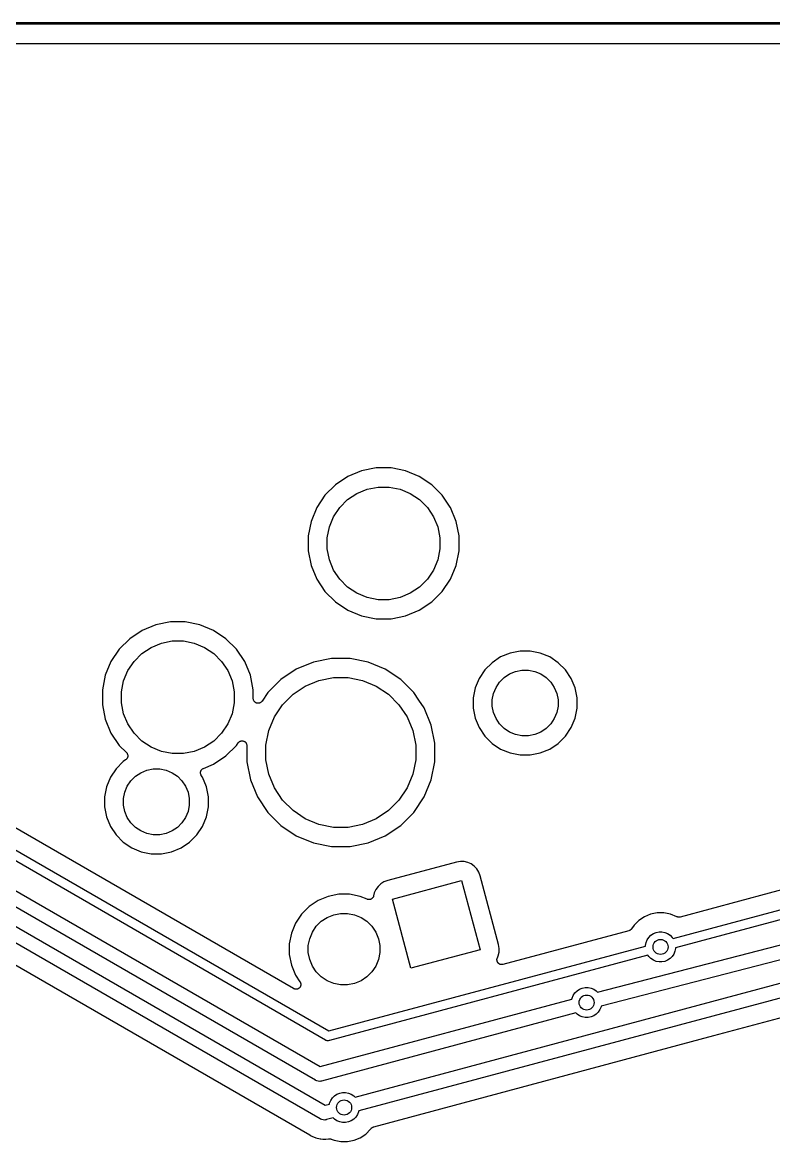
# Model space of a CAD drawing. Extents: x 0.5 to 11.2, y -6.4 to -1.8.
# Drawn here: x 9.279 to 10.067, y -3.121 to -1.948 of the extents above; entities that cross this region are included whole.
import ezdxf

# ---------------------------------------------------------------- set-up
doc = ezdxf.new("R2010")
doc.units = 0
doc.header["$MEASUREMENT"] = 0
doc.layers.add('BLACK', color=7, linetype='CONTINUOUS')

msp = doc.modelspace()

# ---------------------------------------------------------------- linework, layer by layer
at = {"layer": 'BLACK', "linetype": 'CONTINUOUS'}
for p, q in [((11.0799, -1.9498), (6.53239, -1.9498)), ((6.53248, -1.94783), (11.08, -1.94783)), ((6.53141, -1.9698), (11.0787, -1.9698)), ((9.65012, -2.41477), (9.63484, -2.41781)), ((9.66569, -2.41477), (9.65012, -2.41477)), ((9.68096, -2.41781), (9.66569, -2.41477)), ((9.62046, -2.42377), (9.60751, -2.43242)), ((9.63484, -2.41781), (9.62046, -2.42377)), ((9.69535, -2.42377), (9.68096, -2.41781)), ((9.7083, -2.43242), (9.69535, -2.42377)), ((9.60751, -2.43242), (9.5965, -2.44343)), ((9.62993, -2.44149), (9.64068, -2.43704)), ((9.64068, -2.43704), (9.65209, -2.43477)), ((9.65209, -2.43477), (9.66372, -2.43477)), ((9.66372, -2.43477), (9.67513, -2.43704)), ((9.67513, -2.43704), (9.68588, -2.44149)), ((9.71931, -2.44343), (9.7083, -2.43242)), ((9.5965, -2.44343), (9.58784, -2.45638)), ((9.61203, -2.45618), (9.62026, -2.44796)), ((9.62026, -2.44796), (9.62993, -2.44149)), ((9.68588, -2.44149), (9.69555, -2.44796)), ((9.69555, -2.44796), (9.70377, -2.45618)), ((9.72772, -2.45602), (9.71931, -2.44343)), ((9.58784, -2.45638), (9.58188, -2.47077)), ((9.60557, -2.46586), (9.61203, -2.45618)), ((9.70377, -2.45618), (9.71024, -2.46586)), ((9.72796, -2.45638), (9.72772, -2.45602)), ((9.73392, -2.47077), (9.72796, -2.45638)), ((9.58188, -2.47077), (9.57885, -2.48604)), ((9.60112, -2.4766), (9.60557, -2.46586)), ((9.71024, -2.46586), (9.71469, -2.4766)), ((9.73696, -2.48604), (9.73392, -2.47077)), ((9.57885, -2.48604), (9.57885, -2.50162)), ((9.59885, -2.48801), (9.60112, -2.4766)), ((9.71469, -2.4766), (9.71696, -2.48801)), ((9.73696, -2.50162), (9.73696, -2.48604)), ((9.59885, -2.49965), (9.59885, -2.48801)), ((9.71696, -2.48801), (9.71696, -2.49965)), ((9.57885, -2.50162), (9.58188, -2.51689)), ((9.60112, -2.51105), (9.59885, -2.49965)), ((9.71696, -2.49965), (9.71469, -2.51105)), ((9.73392, -2.51689), (9.73696, -2.50162)), ((9.58188, -2.51689), (9.58784, -2.53128)), ((9.60557, -2.5218), (9.60112, -2.51105)), ((9.71469, -2.51105), (9.71024, -2.5218)), ((9.72796, -2.53128), (9.73392, -2.51689)), ((9.58784, -2.53128), (9.5965, -2.54422)), ((9.61203, -2.53147), (9.60557, -2.5218)), ((9.62026, -2.5397), (9.61203, -2.53147)), ((9.70377, -2.53147), (9.69555, -2.5397)), ((9.71024, -2.5218), (9.70377, -2.53147)), ((9.71931, -2.54422), (9.72796, -2.53128)), ((9.5965, -2.54422), (9.60751, -2.55524)), ((9.62993, -2.54616), (9.62026, -2.5397)), ((9.69555, -2.5397), (9.68588, -2.54616)), ((9.7083, -2.55524), (9.71931, -2.54422)), ((9.60751, -2.55524), (9.62046, -2.56389)), ((9.64068, -2.55061), (9.62993, -2.54616)), ((9.65209, -2.55288), (9.64068, -2.55061)), ((9.66372, -2.55288), (9.65209, -2.55288)), ((9.67513, -2.55061), (9.66372, -2.55288)), ((9.68588, -2.54616), (9.67513, -2.55061)), ((9.69535, -2.56389), (9.7083, -2.55524)), ((9.62046, -2.56389), (9.63484, -2.56985)), ((9.68096, -2.56985), (9.69535, -2.56389)), ((9.41924, -2.57911), (9.40486, -2.58507)), ((9.43452, -2.57607), (9.41924, -2.57911)), ((9.45009, -2.57607), (9.43452, -2.57607)), ((9.46536, -2.57911), (9.45009, -2.57607)), ((9.47975, -2.58507), (9.46536, -2.57911)), ((9.63484, -2.56985), (9.65012, -2.57288)), ((9.65012, -2.57288), (9.66569, -2.57288)), ((9.66569, -2.57288), (9.68096, -2.56985)), ((9.40486, -2.58507), (9.39191, -2.59372)), ((9.4927, -2.59372), (9.47975, -2.58507)), ((9.39191, -2.59372), (9.3809, -2.60473)), ((9.40466, -2.60926), (9.41433, -2.60279)), ((9.41433, -2.60279), (9.42508, -2.59834)), ((9.42508, -2.59834), (9.43649, -2.59607)), ((9.43649, -2.59607), (9.44812, -2.59607)), ((9.44812, -2.59607), (9.45953, -2.59834)), ((9.45953, -2.59834), (9.47028, -2.60279)), ((9.47028, -2.60279), (9.47995, -2.60926)), ((9.50371, -2.60473), (9.4927, -2.59372)), ((9.3809, -2.60473), (9.37224, -2.61768)), ((9.39643, -2.61748), (9.40466, -2.60926)), ((9.47995, -2.60926), (9.48817, -2.61748)), ((9.51236, -2.61768), (9.50371, -2.60473)), ((9.60337, -2.6144), (9.58434, -2.61818)), ((9.62277, -2.6144), (9.60337, -2.6144)), ((9.6418, -2.61818), (9.62277, -2.6144)), ((9.78047, -2.61288), (9.77155, -2.61884)), ((9.79038, -2.60878), (9.78047, -2.61288)), ((9.8009, -2.60668), (9.79038, -2.60878)), ((9.81162, -2.60668), (9.8009, -2.60668)), ((9.82214, -2.60878), (9.81162, -2.60668)), ((9.83205, -2.61288), (9.82214, -2.60878)), ((9.84097, -2.61884), (9.83205, -2.61288)), ((9.37224, -2.61768), (9.36629, -2.63207)), ((9.38552, -2.6379), (9.38997, -2.62715)), ((9.38997, -2.62715), (9.39643, -2.61748)), ((9.48817, -2.61748), (9.49464, -2.62715)), ((9.49464, -2.62715), (9.49909, -2.6379)), ((9.51832, -2.63207), (9.51236, -2.61768)), ((9.56642, -2.62561), (9.55028, -2.63639)), ((9.58434, -2.61818), (9.56642, -2.62561)), ((9.65973, -2.62561), (9.6418, -2.61818)), ((9.67586, -2.63639), (9.65973, -2.62561)), ((9.76397, -2.62642), (9.75801, -2.63534)), ((9.77155, -2.61884), (9.76397, -2.62642)), ((9.79621, -2.62801), (9.80287, -2.62668)), ((9.80287, -2.62668), (9.80965, -2.62668)), ((9.80965, -2.62668), (9.81631, -2.62801)), ((9.84855, -2.62642), (9.84097, -2.61884)), ((9.85451, -2.63534), (9.84855, -2.62642)), ((9.36629, -2.63207), (9.36325, -2.64734)), ((9.38325, -2.64931), (9.38552, -2.6379)), ((9.49909, -2.6379), (9.50136, -2.64931)), ((9.52136, -2.64734), (9.51832, -2.63207)), ((9.55028, -2.63639), (9.53656, -2.65011)), ((9.57589, -2.64333), (9.59018, -2.63741)), ((9.59018, -2.63741), (9.60534, -2.6344)), ((9.60534, -2.6344), (9.6208, -2.6344)), ((9.6208, -2.6344), (9.63597, -2.63741)), ((9.63597, -2.63741), (9.65026, -2.64333)), ((9.68958, -2.65011), (9.67586, -2.63639)), ((9.75801, -2.63534), (9.7539, -2.64525)), ((9.7795, -2.63917), (9.7843, -2.63437)), ((9.7843, -2.63437), (9.78994, -2.6306)), ((9.78994, -2.6306), (9.79621, -2.62801)), ((9.81631, -2.62801), (9.82258, -2.6306)), ((9.82258, -2.6306), (9.82822, -2.63437)), ((9.82822, -2.63437), (9.83302, -2.63917)), ((9.85861, -2.64525), (9.85451, -2.63534)), ((9.36325, -2.64734), (9.36325, -2.66291)), ((9.38325, -2.66094), (9.38325, -2.64931)), ((9.50136, -2.64931), (9.50136, -2.66094)), ((9.52136, -2.65638), (9.52136, -2.64734)), ((9.53656, -2.65011), (9.53051, -2.65916)), ((9.56303, -2.65192), (9.57589, -2.64333)), ((9.65026, -2.64333), (9.66311, -2.65192)), ((9.69489, -2.65805), (9.68958, -2.65011)), ((9.7539, -2.64525), (9.75181, -2.65577)), ((9.77313, -2.65108), (9.77573, -2.64481)), ((9.77573, -2.64481), (9.7795, -2.63917)), ((9.83302, -2.63917), (9.83679, -2.64481)), ((9.83679, -2.64481), (9.83938, -2.65108)), ((9.86071, -2.65577), (9.85861, -2.64525)), ((9.38552, -2.67235), (9.38325, -2.66094)), ((9.50136, -2.66094), (9.49909, -2.67235)), ((9.5214, -2.65686), (9.52136, -2.65638)), ((9.52145, -2.65734), (9.5214, -2.65686)), ((9.52145, -2.65735), (9.52145, -2.65734)), ((9.52145, -2.65734), (9.52145, -2.65734)), ((9.52159, -2.65781), (9.52145, -2.65735)), ((9.52173, -2.65827), (9.52159, -2.65781)), ((9.52173, -2.65828), (9.52173, -2.65827)), ((9.52173, -2.65829), (9.52173, -2.65828)), ((9.52196, -2.65871), (9.52173, -2.65829)), ((9.52219, -2.65914), (9.52196, -2.65871)), ((9.52219, -2.65915), (9.52219, -2.65914)), ((9.52219, -2.65914), (9.52219, -2.65914)), ((9.5225, -2.65952), (9.52219, -2.65915)), ((9.5228, -2.65989), (9.5225, -2.65952)), ((9.52281, -2.6599), (9.5228, -2.65989)), ((9.52318, -2.66021), (9.52281, -2.6599)), ((9.52281, -2.6599), (9.52281, -2.6599)), ((9.52355, -2.66052), (9.52318, -2.66021)), ((9.52356, -2.66052), (9.52355, -2.66052)), ((9.52356, -2.66053), (9.52356, -2.66052)), ((9.52399, -2.66076), (9.52356, -2.66053)), ((9.52441, -2.66098), (9.52399, -2.66076)), ((9.52441, -2.66099), (9.52441, -2.66098)), ((9.52442, -2.66099), (9.52441, -2.66099)), ((9.52489, -2.66113), (9.52442, -2.66099)), ((9.52534, -2.66128), (9.52489, -2.66113)), ((9.52535, -2.66128), (9.52534, -2.66128)), ((9.52584, -2.66133), (9.52535, -2.66128)), ((9.52535, -2.66128), (9.52535, -2.66128)), ((9.52631, -2.66138), (9.52584, -2.66133)), ((9.52632, -2.66138), (9.52631, -2.66138)), ((9.5268, -2.66134), (9.52632, -2.66138)), ((9.52632, -2.66138), (9.52632, -2.66138)), ((9.52728, -2.66129), (9.5268, -2.66134)), ((9.52729, -2.66129), (9.52728, -2.66129)), ((9.52776, -2.66116), (9.52729, -2.66129)), ((9.52729, -2.66129), (9.52729, -2.66129)), ((9.52822, -2.66102), (9.52776, -2.66116)), ((9.52823, -2.66102), (9.52822, -2.66102)), ((9.52822, -2.66102), (9.52822, -2.66102)), ((9.52866, -2.66079), (9.52823, -2.66102)), ((9.52908, -2.66057), (9.52866, -2.66079)), ((9.52909, -2.66057), (9.52908, -2.66057)), ((9.5291, -2.66056), (9.52909, -2.66057)), ((9.52947, -2.66026), (9.5291, -2.66056)), ((9.52985, -2.65996), (9.52947, -2.66026)), ((9.52986, -2.65995), (9.52985, -2.65996)), ((9.52985, -2.65996), (9.52985, -2.65996)), ((9.53016, -2.65959), (9.52986, -2.65995)), ((9.53048, -2.65922), (9.53016, -2.65959)), ((9.53051, -2.65916), (9.53048, -2.6592)), ((9.53048, -2.6592), (9.53048, -2.65921)), ((9.53048, -2.65921), (9.53048, -2.65921)), ((9.53048, -2.65921), (9.53048, -2.65922)), ((9.5521, -2.66286), (9.56303, -2.65192)), ((9.66311, -2.65192), (9.67405, -2.66286)), ((9.70036, -2.66624), (9.69489, -2.65805)), ((9.69489, -2.65805), (9.69489, -2.65805)), ((9.75181, -2.65577), (9.75181, -2.66649)), ((9.77181, -2.65774), (9.77313, -2.65108)), ((9.77181, -2.66453), (9.77181, -2.65774)), ((9.83938, -2.65108), (9.84071, -2.65774)), ((9.84071, -2.65774), (9.84071, -2.66453)), ((9.86071, -2.66649), (9.86071, -2.65577)), ((9.36325, -2.66291), (9.36629, -2.67819)), ((9.38997, -2.6831), (9.38552, -2.67235)), ((9.49909, -2.67235), (9.49464, -2.6831)), ((9.54351, -2.67571), (9.5521, -2.66286)), ((9.67405, -2.66286), (9.68264, -2.67571)), ((9.70779, -2.68416), (9.70036, -2.66624)), ((9.75181, -2.66649), (9.7539, -2.67701)), ((9.77313, -2.67118), (9.77181, -2.66453)), ((9.77573, -2.67745), (9.77313, -2.67118)), ((9.83938, -2.67118), (9.83679, -2.67745)), ((9.84071, -2.66453), (9.83938, -2.67118)), ((9.85861, -2.67701), (9.86071, -2.66649)), ((9.36629, -2.67819), (9.37224, -2.69257)), ((9.39643, -2.69277), (9.38997, -2.6831)), ((9.49464, -2.6831), (9.48817, -2.69277)), ((9.53759, -2.69), (9.54351, -2.67571)), ((9.68264, -2.67571), (9.68856, -2.69)), ((9.71157, -2.70319), (9.70779, -2.68416)), ((9.7539, -2.67701), (9.75801, -2.68692)), ((9.7795, -2.68309), (9.77573, -2.67745)), ((9.7843, -2.68789), (9.7795, -2.68309)), ((9.83302, -2.68309), (9.82822, -2.68789)), ((9.83679, -2.67745), (9.83302, -2.68309)), ((9.85451, -2.68692), (9.85861, -2.67701)), ((9.37224, -2.69257), (9.3809, -2.70552)), ((9.40466, -2.701), (9.39643, -2.69277)), ((9.48817, -2.69277), (9.47995, -2.701)), ((9.53457, -2.70516), (9.53759, -2.69)), ((9.68856, -2.69), (9.69157, -2.70516)), ((9.75801, -2.68692), (9.76397, -2.69584)), ((9.76397, -2.69584), (9.77155, -2.70343)), ((9.78994, -2.69166), (9.7843, -2.68789)), ((9.79621, -2.69426), (9.78994, -2.69166)), ((9.80287, -2.69558), (9.79621, -2.69426)), ((9.80965, -2.69558), (9.80287, -2.69558)), ((9.81631, -2.69426), (9.80965, -2.69558)), ((9.82258, -2.69166), (9.81631, -2.69426)), ((9.82822, -2.68789), (9.82258, -2.69166)), ((9.84097, -2.70343), (9.84855, -2.69584)), ((9.84855, -2.69584), (9.85451, -2.68692)), ((9.3809, -2.70552), (9.3884, -2.71303)), ((9.41433, -2.70746), (9.40466, -2.701)), ((9.42508, -2.71191), (9.41433, -2.70746)), ((9.47028, -2.70746), (9.45953, -2.71191)), ((9.47995, -2.701), (9.47028, -2.70746)), ((9.4927, -2.71653), (9.50371, -2.70552)), ((9.50371, -2.70552), (9.50542, -2.70297)), ((9.50542, -2.70297), (9.50545, -2.70292)), ((9.50545, -2.70292), (9.50546, -2.70291)), ((9.50545, -2.70292), (9.50545, -2.70292)), ((9.50545, -2.70292), (9.50545, -2.70292)), ((9.50546, -2.70291), (9.50578, -2.70252)), ((9.50578, -2.70252), (9.50607, -2.70217)), ((9.50607, -2.70217), (9.50608, -2.70217)), ((9.50608, -2.70216), (9.50647, -2.70186)), ((9.50608, -2.70217), (9.50608, -2.70216)), ((9.50647, -2.70186), (9.50684, -2.70156)), ((9.50684, -2.70156), (9.50685, -2.70155)), ((9.50684, -2.70156), (9.50684, -2.70156)), ((9.50685, -2.70155), (9.50727, -2.70133)), ((9.50727, -2.70133), (9.5077, -2.70111)), ((9.5077, -2.70111), (9.50771, -2.70111)), ((9.50771, -2.7011), (9.50817, -2.70097)), ((9.50771, -2.70111), (9.50771, -2.7011)), ((9.50817, -2.70097), (9.50864, -2.70083)), ((9.50864, -2.70083), (9.50864, -2.70083)), ((9.50864, -2.70083), (9.50865, -2.70083)), ((9.50865, -2.70083), (9.50913, -2.70079)), ((9.50913, -2.70079), (9.50961, -2.70074)), ((9.50961, -2.70074), (9.50961, -2.70074)), ((9.50961, -2.70074), (9.50962, -2.70074)), ((9.50962, -2.70074), (9.5101, -2.7008)), ((9.5101, -2.7008), (9.51058, -2.70085)), ((9.51058, -2.70085), (9.51058, -2.70085)), ((9.51058, -2.70085), (9.51059, -2.70085)), ((9.51059, -2.70085), (9.51105, -2.70099)), ((9.51105, -2.70099), (9.51151, -2.70113)), ((9.51151, -2.70113), (9.51152, -2.70114)), ((9.51152, -2.70114), (9.51152, -2.70114)), ((9.51152, -2.70114), (9.51195, -2.70137)), ((9.51195, -2.70137), (9.51237, -2.7016)), ((9.51237, -2.7016), (9.51237, -2.7016)), ((9.51237, -2.7016), (9.51238, -2.70161)), ((9.51238, -2.70161), (9.51275, -2.70191)), ((9.51275, -2.70191), (9.51312, -2.70222)), ((9.51312, -2.70222), (9.51313, -2.70223)), ((9.51313, -2.70223), (9.51313, -2.70223)), ((9.51313, -2.70223), (9.51343, -2.7026)), ((9.51343, -2.7026), (9.51374, -2.70298)), ((9.51374, -2.70298), (9.51374, -2.70298)), ((9.51374, -2.70298), (9.51375, -2.70299)), ((9.51375, -2.70299), (9.51397, -2.70341)), ((9.51397, -2.70341), (9.5142, -2.70384)), ((9.5142, -2.70384), (9.5142, -2.70384)), ((9.5142, -2.70384), (9.5142, -2.70385)), ((9.5142, -2.70385), (9.51434, -2.70431)), ((9.51434, -2.70431), (9.51448, -2.70477)), ((9.51448, -2.70477), (9.51448, -2.70478)), ((9.51448, -2.70478), (9.51448, -2.70479)), ((9.51448, -2.70479), (9.51453, -2.70526)), ((9.51453, -2.70526), (9.51457, -2.70574)), ((9.51457, -2.70574), (9.51457, -2.7226)), ((9.53457, -2.72063), (9.53457, -2.70516)), ((9.69157, -2.70516), (9.69157, -2.72063)), ((9.71157, -2.7226), (9.71157, -2.70319)), ((9.77155, -2.70343), (9.78047, -2.70938)), ((9.78047, -2.70938), (9.79038, -2.71349)), ((9.82214, -2.71349), (9.83205, -2.70938)), ((9.83205, -2.70938), (9.84097, -2.70343)), ((9.56366, -2.96044), (9.14826, -2.72062)), ((9.38764, -2.72072), (9.38518, -2.72237)), ((9.38801, -2.72042), (9.38764, -2.72072)), ((9.38838, -2.72012), (9.38801, -2.72042)), ((9.38839, -2.72011), (9.38838, -2.72012)), ((9.3884, -2.7201), (9.38839, -2.72011)), ((9.3884, -2.71303), (9.38843, -2.71305)), ((9.3887, -2.71973), (9.3884, -2.7201)), ((9.38843, -2.71305), (9.38843, -2.71305)), ((9.38843, -2.71305), (9.38843, -2.71306)), ((9.38843, -2.71306), (9.38845, -2.71308)), ((9.38845, -2.71308), (9.38875, -2.71345)), ((9.389, -2.71937), (9.3887, -2.71973)), ((9.38875, -2.71345), (9.38904, -2.71381)), ((9.38901, -2.71936), (9.389, -2.71937)), ((9.38902, -2.71935), (9.38901, -2.71936)), ((9.38924, -2.71893), (9.38902, -2.71935)), ((9.38904, -2.71381), (9.38905, -2.71383)), ((9.38905, -2.71383), (9.38906, -2.71384)), ((9.38906, -2.71384), (9.38928, -2.71426)), ((9.38947, -2.71852), (9.38924, -2.71893)), ((9.38928, -2.71426), (9.3895, -2.71468)), ((9.38948, -2.71849), (9.38947, -2.7185)), ((9.38947, -2.7185), (9.38947, -2.71852)), ((9.38962, -2.71803), (9.38948, -2.71849)), ((9.3895, -2.71468), (9.3895, -2.71469)), ((9.3895, -2.71469), (9.38951, -2.71471)), ((9.38951, -2.71471), (9.38964, -2.71516)), ((9.38976, -2.71758), (9.38962, -2.71803)), ((9.38964, -2.71516), (9.38978, -2.71561)), ((9.38977, -2.71755), (9.38976, -2.71757)), ((9.38976, -2.71757), (9.38976, -2.71758)), ((9.38982, -2.71708), (9.38977, -2.71755)), ((9.38978, -2.71561), (9.38978, -2.71563)), ((9.38978, -2.71563), (9.38978, -2.71564)), ((9.38978, -2.71564), (9.38982, -2.71611)), ((9.38982, -2.71611), (9.38987, -2.71658)), ((9.38987, -2.71661), (9.38982, -2.71708)), ((9.38987, -2.71658), (9.38986, -2.7166)), ((9.38986, -2.7166), (9.38987, -2.71661)), ((9.43649, -2.71418), (9.42508, -2.71191)), ((9.44812, -2.71418), (9.43649, -2.71418)), ((9.45953, -2.71191), (9.44812, -2.71418)), ((9.47975, -2.72518), (9.4927, -2.71653)), ((9.53759, -2.73579), (9.53457, -2.72063)), ((9.69157, -2.72063), (9.68856, -2.73579)), ((9.79038, -2.71349), (9.8009, -2.71558)), ((9.8009, -2.71558), (9.81162, -2.71558)), ((9.81162, -2.71558), (9.82214, -2.71349)), ((9.96122, -2.90804), (10.7023, -2.70945)), ((10.705, -2.7191), (9.96383, -2.91769)), ((9.12709, -2.73148), (9.60036, -3.00473)), ((9.37759, -2.72995), (9.37164, -2.73887)), ((9.38518, -2.72237), (9.37759, -2.72995)), ((9.40357, -2.73413), (9.40984, -2.73153)), ((9.40984, -2.73153), (9.4165, -2.73021)), ((9.4165, -2.73021), (9.42328, -2.73021)), ((9.42328, -2.73021), (9.42994, -2.73153)), ((9.42994, -2.73153), (9.43621, -2.73413)), ((9.46614, -2.73318), (9.46628, -2.73273)), ((9.46628, -2.73273), (9.46642, -2.73228)), ((9.46642, -2.73228), (9.46643, -2.73226)), ((9.46643, -2.73226), (9.46644, -2.73225)), ((9.46644, -2.73225), (9.46666, -2.73183)), ((9.46666, -2.73183), (9.46689, -2.73142)), ((9.46689, -2.73142), (9.4669, -2.7314)), ((9.4669, -2.73139), (9.4672, -2.73103)), ((9.4669, -2.7314), (9.4669, -2.73139)), ((9.4672, -2.73103), (9.46751, -2.73066)), ((9.46751, -2.73066), (9.46752, -2.73065)), ((9.46752, -2.73065), (9.46753, -2.73064)), ((9.46753, -2.73064), (9.4679, -2.73034)), ((9.4679, -2.73034), (9.46826, -2.73004)), ((9.46826, -2.73004), (9.46828, -2.73004)), ((9.46828, -2.73004), (9.46829, -2.73003)), ((9.46829, -2.73003), (9.46871, -2.72981)), ((9.46871, -2.72981), (9.46912, -2.72959)), ((9.46912, -2.72959), (9.47975, -2.72518)), ((9.51457, -2.7226), (9.51836, -2.74163)), ((9.70779, -2.74163), (9.71157, -2.7226)), ((9.59694, -3.0143), (9.12211, -2.74016)), ((9.37164, -2.73887), (9.36753, -2.74878)), ((9.38936, -2.74834), (9.39313, -2.7427)), ((9.39313, -2.7427), (9.39793, -2.7379)), ((9.39793, -2.7379), (9.40357, -2.73413)), ((9.43621, -2.73413), (9.44185, -2.7379)), ((9.44185, -2.7379), (9.44665, -2.7427)), ((9.44665, -2.7427), (9.45042, -2.74834)), ((9.46604, -2.73415), (9.46609, -2.73368)), ((9.46604, -2.73416), (9.46604, -2.73415)), ((9.46604, -2.73418), (9.46604, -2.73416)), ((9.46608, -2.73465), (9.46604, -2.73418)), ((9.46612, -2.73512), (9.46608, -2.73465)), ((9.46609, -2.73368), (9.46614, -2.73321)), ((9.46613, -2.73513), (9.46612, -2.73512)), ((9.46613, -2.73515), (9.46613, -2.73513)), ((9.46626, -2.7356), (9.46613, -2.73515)), ((9.46614, -2.73319), (9.46614, -2.73318)), ((9.46614, -2.73321), (9.46614, -2.73319)), ((9.46639, -2.73606), (9.46626, -2.7356)), ((9.4664, -2.73607), (9.46639, -2.73606)), ((9.4664, -2.73609), (9.4664, -2.73607)), ((9.46662, -2.7365), (9.4664, -2.73609)), ((9.46684, -2.73692), (9.46662, -2.7365)), ((9.46686, -2.73695), (9.46684, -2.73692)), ((9.46688, -2.73698), (9.46686, -2.73695)), ((9.46686, -2.73695), (9.46686, -2.73695)), ((9.46686, -2.73695), (9.46686, -2.73695)), ((9.46814, -2.73887), (9.46688, -2.73698)), ((9.47224, -2.74878), (9.46814, -2.73887)), ((9.51836, -2.74163), (9.52578, -2.75955)), ((9.54351, -2.75008), (9.53759, -2.73579)), ((9.68856, -2.73579), (9.68264, -2.75008)), ((9.70036, -2.75955), (9.70779, -2.74163)), ((9.36753, -2.74878), (9.36544, -2.7593)), ((9.38544, -2.76127), (9.38676, -2.75461)), ((9.38676, -2.75461), (9.38936, -2.74834)), ((9.45042, -2.74834), (9.45301, -2.75461)), ((9.45301, -2.75461), (9.45434, -2.76127)), ((9.47434, -2.7593), (9.47224, -2.74878)), ((9.5521, -2.76294), (9.54351, -2.75008)), ((9.68264, -2.75008), (9.67405, -2.76294)), ((9.11452, -2.76663), (9.59152, -3.04203)), ((9.36544, -2.7593), (9.36544, -2.77002)), ((9.38544, -2.76805), (9.38544, -2.76127)), ((9.38676, -2.77471), (9.38544, -2.76805)), ((9.45434, -2.76805), (9.45301, -2.77471)), ((9.45434, -2.76127), (9.45434, -2.76805)), ((9.47434, -2.77002), (9.47434, -2.7593)), ((9.52578, -2.75955), (9.53656, -2.77569)), ((9.56303, -2.77387), (9.5521, -2.76294)), ((9.67405, -2.76294), (9.66311, -2.77387)), ((9.68958, -2.77569), (9.70036, -2.75955)), ((9.36544, -2.77002), (9.36753, -2.78054)), ((9.38936, -2.78098), (9.38676, -2.77471)), ((9.45301, -2.77471), (9.45042, -2.78098)), ((9.47224, -2.78054), (9.47434, -2.77002)), ((9.53656, -2.77569), (9.55028, -2.78941)), ((9.57589, -2.78246), (9.56303, -2.77387)), ((9.66311, -2.77387), (9.65026, -2.78246)), ((9.67586, -2.78941), (9.68958, -2.77569)), ((9.5864, -3.05639), (9.10823, -2.78032)), ((9.36753, -2.78054), (9.37164, -2.79045)), ((9.37164, -2.79045), (9.37759, -2.79937)), ((9.39313, -2.78662), (9.38936, -2.78098)), ((9.39793, -2.79142), (9.39313, -2.78662)), ((9.40357, -2.79519), (9.39793, -2.79142)), ((9.44185, -2.79142), (9.43621, -2.79519)), ((9.44665, -2.78662), (9.44185, -2.79142)), ((9.45042, -2.78098), (9.44665, -2.78662)), ((9.46218, -2.79937), (9.46814, -2.79045)), ((9.46814, -2.79045), (9.47224, -2.78054)), ((9.55028, -2.78941), (9.56642, -2.80019)), ((9.59018, -2.78838), (9.57589, -2.78246)), ((9.60534, -2.7914), (9.59018, -2.78838)), ((9.6208, -2.7914), (9.60534, -2.7914)), ((9.63597, -2.78838), (9.6208, -2.7914)), ((9.65026, -2.78246), (9.63597, -2.78838)), ((9.65973, -2.80019), (9.67586, -2.78941)), ((9.88219, -2.96427), (10.5803, -2.78357)), ((10.3227, -2.79046), (9.96851, -2.88538)), ((9.37759, -2.79937), (9.38518, -2.80695)), ((9.40984, -2.79778), (9.40357, -2.79519)), ((9.4165, -2.79911), (9.40984, -2.79778)), ((9.42328, -2.79911), (9.4165, -2.79911)), ((9.42994, -2.79778), (9.42328, -2.79911)), ((9.43621, -2.79519), (9.42994, -2.79778)), ((9.4546, -2.80695), (9.46218, -2.79937)), ((9.56642, -2.80019), (9.58434, -2.80761)), ((9.6418, -2.80761), (9.65973, -2.80019)), ((10.5841, -2.79809), (9.88596, -2.97879)), ((9.11397, -2.80381), (9.59674, -3.08254)), ((9.38518, -2.80695), (9.3941, -2.81291)), ((9.3941, -2.81291), (9.40401, -2.81702)), ((9.43577, -2.81702), (9.44568, -2.81291)), ((9.44568, -2.81291), (9.4546, -2.80695)), ((9.58434, -2.80761), (9.60337, -2.8114)), ((9.60337, -2.8114), (9.62277, -2.8114)), ((9.62277, -2.8114), (9.6418, -2.80761)), ((9.59161, -3.0969), (9.10768, -2.8175)), ((9.40401, -2.81702), (9.41453, -2.81911)), ((9.41453, -2.81911), (9.42525, -2.81911)), ((9.42525, -2.81911), (9.43577, -2.81702)), ((9.10348, -2.83817), (9.58055, -3.11361)), ((9.7342, -2.82784), (9.66223, -2.84712)), ((9.73834, -2.82716), (9.7342, -2.82784)), ((9.74227, -2.82729), (9.73834, -2.82716)), ((9.74611, -2.82818), (9.74227, -2.82729)), ((9.7497, -2.82981), (9.74611, -2.82818)), ((9.7529, -2.8321), (9.7497, -2.82981)), ((9.75559, -2.83498), (9.7529, -2.8321)), ((9.75767, -2.83832), (9.75559, -2.83498)), ((9.75915, -2.84224), (9.75767, -2.83832)), ((9.65832, -2.8486), (9.65497, -2.85068)), ((9.66223, -2.84712), (9.65832, -2.8486)), ((9.66721, -2.86662), (9.73965, -2.84721)), ((9.73965, -2.84721), (9.75906, -2.91966)), ((9.77843, -2.91421), (9.75915, -2.84224)), ((9.61088, -2.86152), (9.59977, -2.86373)), ((9.6222, -2.86152), (9.61088, -2.86152)), ((9.63331, -2.86373), (9.6222, -2.86152)), ((9.64818, -2.86016), (9.64745, -2.86329)), ((9.6498, -2.85658), (9.64818, -2.86016)), ((9.6521, -2.85337), (9.6498, -2.85658)), ((9.65497, -2.85068), (9.6521, -2.85337)), ((9.5893, -2.86807), (9.57989, -2.87436)), ((9.59977, -2.86373), (9.5893, -2.86807)), ((9.64066, -2.86678), (9.63331, -2.86373)), ((9.64104, -2.86689), (9.64066, -2.86678)), ((9.64141, -2.86702), (9.64104, -2.86689)), ((9.6415, -2.86703), (9.64141, -2.86702)), ((9.6416, -2.86706), (9.6415, -2.86703)), ((9.64199, -2.8671), (9.6416, -2.86706)), ((9.64237, -2.86715), (9.64199, -2.8671)), ((9.64247, -2.86715), (9.64237, -2.86715)), ((9.64257, -2.86716), (9.64247, -2.86715)), ((9.64296, -2.86712), (9.64257, -2.86716)), ((9.64335, -2.8671), (9.64296, -2.86712)), ((9.64344, -2.86707), (9.64335, -2.8671)), ((9.64354, -2.86706), (9.64344, -2.86707)), ((9.64391, -2.86695), (9.64354, -2.86706)), ((9.64429, -2.86685), (9.64391, -2.86695)), ((9.64438, -2.86681), (9.64429, -2.86685)), ((9.64447, -2.86678), (9.64438, -2.86681)), ((9.64482, -2.8666), (9.64447, -2.86678)), ((9.64517, -2.86643), (9.64482, -2.8666)), ((9.64525, -2.86637), (9.64517, -2.86643)), ((9.64534, -2.86633), (9.64525, -2.86637)), ((9.64564, -2.86608), (9.64534, -2.86633)), ((9.64595, -2.86584), (9.64564, -2.86608)), ((9.64602, -2.86577), (9.64595, -2.86584)), ((9.64609, -2.86571), (9.64602, -2.86577)), ((9.64634, -2.86541), (9.64609, -2.86571)), ((9.6466, -2.86512), (9.64634, -2.86541)), ((9.64665, -2.86503), (9.6466, -2.86512)), ((9.64672, -2.86496), (9.64665, -2.86503)), ((9.6469, -2.86462), (9.64672, -2.86496)), ((9.6471, -2.86428), (9.6469, -2.86462)), ((9.64714, -2.86419), (9.6471, -2.86428)), ((9.64718, -2.8641), (9.64714, -2.86419)), ((9.6473, -2.86373), (9.64718, -2.8641)), ((9.64743, -2.86336), (9.6473, -2.86373)), ((9.64745, -2.86329), (9.64743, -2.86336)), ((9.68662, -2.93907), (9.66721, -2.86662)), ((9.57188, -2.88237), (9.56558, -2.89179)), ((9.57989, -2.87436), (9.57188, -2.88237)), ((9.59878, -2.88579), (9.6056, -2.88296)), ((9.6056, -2.88296), (9.61285, -2.88152)), ((9.61285, -2.88152), (9.62023, -2.88152)), ((9.62023, -2.88152), (9.62748, -2.88296)), ((9.62748, -2.88296), (9.6343, -2.88579)), ((9.93115, -2.88505), (9.9253, -2.88896)), ((9.93766, -2.88236), (9.93115, -2.88505)), ((9.94457, -2.88098), (9.93766, -2.88236)), ((9.95161, -2.88098), (9.94457, -2.88098)), ((9.95851, -2.88236), (9.95161, -2.88098)), ((9.9653, -2.88517), (9.95851, -2.88236)), ((9.96543, -2.88521), (9.9653, -2.88517)), ((9.96555, -2.88526), (9.96543, -2.88521)), ((9.96589, -2.88535), (9.96555, -2.88526)), ((9.96623, -2.88545), (9.96589, -2.88535)), ((9.96851, -2.88538), (9.96844, -2.88539)), ((9.56558, -2.89179), (9.56125, -2.90225)), ((9.58331, -2.90126), (9.58741, -2.89512)), ((9.58741, -2.89512), (9.59264, -2.88989)), ((9.59264, -2.88989), (9.59878, -2.88579)), ((9.62798, -3.07417), (10.3238, -2.88774)), ((9.6343, -2.88579), (9.64045, -2.88989)), ((9.64045, -2.88989), (9.64567, -2.89512)), ((9.64567, -2.89512), (9.64977, -2.90126)), ((9.92032, -2.89394), (9.91783, -2.89767)), ((9.9253, -2.88896), (9.92032, -2.89394)), ((9.96637, -2.88546), (9.96623, -2.88545)), ((9.9665, -2.8855), (9.96637, -2.88546)), ((9.96685, -2.88551), (9.9665, -2.8855)), ((9.9672, -2.88555), (9.96685, -2.88551)), ((9.96734, -2.88553), (9.9672, -2.88555)), ((9.96747, -2.88554), (9.96734, -2.88553)), ((9.96782, -2.88549), (9.96747, -2.88554)), ((9.96818, -2.88545), (9.96782, -2.88549)), ((9.96831, -2.88541), (9.96818, -2.88545)), ((9.96844, -2.88539), (9.96831, -2.88541)), ((9.56125, -2.90225), (9.55904, -2.91336)), ((9.57904, -2.91533), (9.58048, -2.90808)), ((9.58048, -2.90808), (9.58331, -2.90126)), ((10.3276, -2.90223), (9.63187, -3.08866)), ((9.64977, -2.90126), (9.6526, -2.90808)), ((9.6526, -2.90808), (9.65404, -2.91533)), ((9.91496, -2.89972), (9.783, -2.93508)), ((9.91524, -2.89962), (9.91496, -2.89972)), ((9.91553, -2.89953), (9.91524, -2.89962)), ((9.9157, -2.89945), (9.91553, -2.89953)), ((9.91588, -2.89938), (9.9157, -2.89945)), ((9.91613, -2.89922), (9.91588, -2.89938)), ((9.9164, -2.89908), (9.91613, -2.89922)), ((9.91655, -2.89897), (9.9164, -2.89908)), ((9.91671, -2.89887), (9.91655, -2.89897)), ((9.91693, -2.89866), (9.91671, -2.89887)), ((9.91716, -2.89848), (9.91693, -2.89866)), ((9.91728, -2.89833), (9.91716, -2.89848)), ((9.91742, -2.8982), (9.91728, -2.89833)), ((9.9176, -2.89796), (9.91742, -2.8982)), ((9.91779, -2.89773), (9.9176, -2.89796)), ((9.91783, -2.89767), (9.91779, -2.89773)), ((9.93413, -2.90927), (9.93585, -2.90669)), ((9.93585, -2.90669), (9.93805, -2.9045)), ((9.93805, -2.9045), (9.94063, -2.90277)), ((9.94063, -2.90277), (9.94349, -2.90159)), ((9.94349, -2.90159), (9.94654, -2.90098)), ((9.94654, -2.90098), (9.94964, -2.90098)), ((9.94964, -2.90098), (9.95268, -2.90159)), ((9.95268, -2.90159), (9.95555, -2.90277)), ((9.95555, -2.90277), (9.95813, -2.9045)), ((9.95813, -2.9045), (9.96032, -2.90669)), ((9.96032, -2.90669), (9.96122, -2.90804)), ((9.55904, -2.91336), (9.55904, -2.92469)), ((9.57904, -2.92272), (9.57904, -2.91533)), ((9.60036, -3.00473), (9.93234, -2.91577)), ((9.65404, -2.91533), (9.65404, -2.92272)), ((9.75906, -2.91966), (9.68662, -2.93907)), ((9.77911, -2.91834), (9.77843, -2.91421)), ((9.77899, -2.92228), (9.77911, -2.91834)), ((9.93234, -2.91518), (9.93294, -2.91214)), ((9.93234, -2.91577), (9.93234, -2.91518)), ((9.93294, -2.91214), (9.93413, -2.90927)), ((9.96383, -2.91828), (9.96323, -2.92132)), ((9.96383, -2.91769), (9.96383, -2.91828)), ((9.55904, -2.92469), (9.56125, -2.93579)), ((9.58048, -2.92996), (9.57904, -2.92272)), ((9.58331, -2.93679), (9.58048, -2.92996)), ((9.93496, -2.92542), (9.60118, -3.01486)), ((9.6526, -2.92996), (9.64977, -2.93679)), ((9.65404, -2.92272), (9.6526, -2.92996)), ((9.77671, -2.93008), (9.77674, -2.92983)), ((9.77672, -2.93032), (9.77671, -2.93008)), ((9.77672, -2.93055), (9.77672, -2.93032)), ((9.77676, -2.9308), (9.77672, -2.93055)), ((9.77674, -2.92983), (9.77675, -2.92957)), ((9.77675, -2.92957), (9.77681, -2.92935)), ((9.77677, -2.93106), (9.77676, -2.9308)), ((9.77683, -2.93128), (9.77677, -2.93106)), ((9.77681, -2.92935), (9.77684, -2.92911)), ((9.77687, -2.93151), (9.77683, -2.93128)), ((9.77684, -2.92911), (9.77692, -2.92887)), ((9.77696, -2.93175), (9.77687, -2.93151)), ((9.77692, -2.92887), (9.77698, -2.92863)), ((9.77702, -2.932), (9.77696, -2.93175)), ((9.77698, -2.92863), (9.77708, -2.92841)), ((9.77712, -2.93221), (9.77702, -2.932)), ((9.77708, -2.92841), (9.77715, -2.92819)), ((9.7772, -2.93243), (9.77712, -2.93221)), ((9.77715, -2.92819), (9.77809, -2.92612)), ((9.77809, -2.92612), (9.77899, -2.92228)), ((9.93585, -2.92677), (9.93496, -2.92542)), ((9.93805, -2.92896), (9.93585, -2.92677)), ((9.94063, -2.93069), (9.93805, -2.92896)), ((9.94349, -2.93187), (9.94063, -2.93069)), ((9.94654, -2.93248), (9.94349, -2.93187)), ((9.95268, -2.93187), (9.94964, -2.93248)), ((9.95555, -2.93069), (9.95268, -2.93187)), ((9.95813, -2.92896), (9.95555, -2.93069)), ((9.96032, -2.92677), (9.95813, -2.92896)), ((9.96204, -2.92419), (9.96032, -2.92677)), ((9.96323, -2.92132), (9.96204, -2.92419)), ((10.004, -3.00966), (10.3225, -2.92432)), ((9.56125, -2.93579), (9.56558, -2.94626)), ((9.58741, -2.94293), (9.58331, -2.93679)), ((9.59264, -2.94815), (9.58741, -2.94293)), ((9.64567, -2.94293), (9.64045, -2.94815)), ((9.64977, -2.93679), (9.64567, -2.94293)), ((9.77734, -2.93265), (9.7772, -2.93243)), ((9.77745, -2.93288), (9.77734, -2.93265)), ((9.77759, -2.93306), (9.77745, -2.93288)), ((9.77771, -2.93326), (9.77759, -2.93306)), ((9.77789, -2.93345), (9.77771, -2.93326)), ((9.77804, -2.93365), (9.77789, -2.93345)), ((9.77821, -2.93381), (9.77804, -2.93365)), ((9.77837, -2.93398), (9.77821, -2.93381)), ((9.77858, -2.93413), (9.77837, -2.93398)), ((9.77877, -2.9343), (9.77858, -2.93413)), ((9.77897, -2.93442), (9.77877, -2.9343)), ((9.77916, -2.93456), (9.77897, -2.93442)), ((9.77939, -2.93466), (9.77916, -2.93456)), ((9.77961, -2.93479), (9.77939, -2.93466)), ((9.77983, -2.93487), (9.77961, -2.93479)), ((9.78005, -2.93497), (9.77983, -2.93487)), ((9.78029, -2.93503), (9.78005, -2.93497)), ((9.78053, -2.93511), (9.78029, -2.93503)), ((9.78077, -2.93515), (9.78053, -2.93511)), ((9.78099, -2.9352), (9.78077, -2.93515)), ((9.78125, -2.93521), (9.78099, -2.9352)), ((9.7815, -2.93525), (9.78125, -2.93521)), ((9.78173, -2.93524), (9.7815, -2.93525)), ((9.78197, -2.93525), (9.78173, -2.93524)), ((9.78222, -2.93521), (9.78197, -2.93525)), ((9.78247, -2.93519), (9.78222, -2.93521)), ((9.7827, -2.93514), (9.78247, -2.93519)), ((9.78293, -2.9351), (9.7827, -2.93514)), ((9.783, -2.93508), (9.78293, -2.9351)), ((9.94964, -2.93248), (9.94654, -2.93248)), ((9.56558, -2.94626), (9.57031, -2.95333)), ((9.57031, -2.95333), (9.57035, -2.95339)), ((9.57035, -2.95339), (9.5705, -2.95368)), ((9.5705, -2.95368), (9.57066, -2.95395)), ((9.57066, -2.95395), (9.57072, -2.95411)), ((9.57072, -2.95411), (9.5708, -2.95426)), ((9.5708, -2.95426), (9.57089, -2.95457)), ((9.57089, -2.95457), (9.571, -2.95487)), ((9.571, -2.95487), (9.57102, -2.95504)), ((9.57102, -2.95504), (9.57107, -2.9552)), ((9.57107, -2.9552), (9.5711, -2.95552)), ((9.5711, -2.95552), (9.57115, -2.95583)), ((9.59878, -2.95225), (9.59264, -2.94815)), ((9.6056, -2.95508), (9.59878, -2.95225)), ((9.61285, -2.95652), (9.6056, -2.95508)), ((9.62748, -2.95508), (9.62023, -2.95652)), ((9.6343, -2.95225), (9.62748, -2.95508)), ((9.64045, -2.94815), (9.6343, -2.95225)), ((9.56395, -2.96057), (9.56366, -2.96044)), ((9.56423, -2.96073), (9.56395, -2.96057)), ((9.56439, -2.96078), (9.56423, -2.96073)), ((9.56454, -2.96085), (9.56439, -2.96078)), ((9.56486, -2.96092), (9.56454, -2.96085)), ((9.56516, -2.96101), (9.56486, -2.96092)), ((9.56533, -2.96103), (9.56516, -2.96101)), ((9.56549, -2.96107), (9.56533, -2.96103)), ((9.56581, -2.96108), (9.56549, -2.96107)), ((9.56613, -2.96111), (9.56581, -2.96108)), ((9.5663, -2.9611), (9.56613, -2.96111)), ((9.56647, -2.9611), (9.5663, -2.9611)), ((9.56679, -2.96105), (9.56647, -2.9611)), ((9.56711, -2.96102), (9.56679, -2.96105)), ((9.56727, -2.96097), (9.56711, -2.96102)), ((9.56743, -2.96095), (9.56727, -2.96097)), ((9.56773, -2.96083), (9.56743, -2.96095)), ((9.56804, -2.96074), (9.56773, -2.96083)), ((9.56819, -2.96066), (9.56804, -2.96074)), ((9.56835, -2.96061), (9.56819, -2.96066)), ((9.56862, -2.96044), (9.56835, -2.96061)), ((9.5689, -2.96029), (9.56862, -2.96044)), ((9.56903, -2.96018), (9.5689, -2.96029)), ((9.56918, -2.96009), (9.56903, -2.96018)), ((9.56941, -2.95988), (9.56918, -2.96009)), ((9.56966, -2.95968), (9.56941, -2.95988)), ((9.56977, -2.95955), (9.56966, -2.95968)), ((9.56989, -2.95943), (9.56977, -2.95955)), ((9.57008, -2.95917), (9.56989, -2.95943)), ((9.57029, -2.95893), (9.57008, -2.95917)), ((9.57037, -2.95878), (9.57029, -2.95893)), ((9.57047, -2.95864), (9.57037, -2.95878)), ((9.5706, -2.95835), (9.57047, -2.95864)), ((9.57076, -2.95807), (9.5706, -2.95835)), ((9.57081, -2.95791), (9.57076, -2.95807)), ((9.57088, -2.95776), (9.57081, -2.95791)), ((9.57095, -2.95744), (9.57088, -2.95776)), ((9.57105, -2.95714), (9.57095, -2.95744)), ((9.57107, -2.95697), (9.57105, -2.95714)), ((9.57111, -2.95681), (9.57107, -2.95697)), ((9.57112, -2.95649), (9.57111, -2.95681)), ((9.57116, -2.95617), (9.57112, -2.95649)), ((9.57115, -2.95583), (9.57114, -2.956)), ((9.57114, -2.956), (9.57116, -2.95617)), ((9.62023, -2.95652), (9.61285, -2.95652)), ((9.8567, -2.96754), (9.85842, -2.96496)), ((9.85842, -2.96496), (9.86061, -2.96277)), ((9.86061, -2.96277), (9.86319, -2.96104)), ((9.86319, -2.96104), (9.86606, -2.95986)), ((9.86606, -2.95986), (9.8691, -2.95925)), ((9.8691, -2.95925), (9.8722, -2.95925)), ((9.8722, -2.95925), (9.87525, -2.95986)), ((9.87525, -2.95986), (9.87811, -2.96104)), ((9.87811, -2.96104), (9.88069, -2.96277)), ((9.88069, -2.96277), (9.88219, -2.96427)), ((9.59152, -3.04203), (9.85532, -2.97134)), ((9.85532, -2.97134), (9.85551, -2.97041)), ((9.85551, -2.97041), (9.8567, -2.96754)), ((9.88596, -2.97879), (9.88579, -2.97959)), ((9.85921, -2.98583), (9.59276, -3.05723)), ((9.86061, -2.98723), (9.85921, -2.98583)), ((9.86319, -2.98896), (9.86061, -2.98723)), ((9.86606, -2.99014), (9.86319, -2.98896)), ((9.8691, -2.99075), (9.86606, -2.99014)), ((9.8722, -2.99075), (9.8691, -2.99075)), ((9.87525, -2.99014), (9.8722, -2.99075)), ((9.87811, -2.98896), (9.87525, -2.99014)), ((9.88069, -2.98723), (9.87811, -2.98896)), ((9.88288, -2.98504), (9.88069, -2.98723)), ((9.88461, -2.98246), (9.88288, -2.98504)), ((9.88579, -2.97959), (9.88461, -2.98246)), ((9.59714, -3.01444), (9.59694, -3.0143)), ((9.64756, -3.10516), (10.004, -3.00966)), ((9.59756, -3.01464), (9.59714, -3.01444)), ((9.59804, -3.01485), (9.59756, -3.01464)), ((9.59862, -3.01499), (9.59804, -3.01485)), ((9.599, -3.01507), (9.59862, -3.01499)), ((9.59998, -3.01511), (9.599, -3.01507)), ((9.60095, -3.01495), (9.59998, -3.01511)), ((9.59998, -3.01511), (9.59998, -3.01511)), ((9.60118, -3.01486), (9.60095, -3.01495)), ((9.5867, -3.0566), (9.5864, -3.05639)), ((9.58703, -3.05676), (9.5867, -3.0566)), ((9.58804, -3.05721), (9.58703, -3.05676)), ((9.58703, -3.05676), (9.58703, -3.05676)), ((9.58948, -3.05755), (9.58804, -3.05721)), ((9.59096, -3.0576), (9.58948, -3.05755)), ((9.59205, -3.05742), (9.59096, -3.0576)), ((9.59241, -3.05736), (9.59205, -3.05742)), ((9.59205, -3.05742), (9.59205, -3.05742)), ((9.59276, -3.05723), (9.59241, -3.05736)), ((9.60431, -3.07496), (9.6065, -3.07277)), ((9.6065, -3.07277), (9.60908, -3.07104)), ((9.60908, -3.07104), (9.61195, -3.06986)), ((9.61195, -3.06986), (9.61499, -3.06925)), ((9.61499, -3.06925), (9.61809, -3.06925)), ((9.61809, -3.06925), (9.62113, -3.06986)), ((9.62113, -3.06986), (9.624, -3.07104)), ((9.624, -3.07104), (9.62658, -3.07277)), ((9.62658, -3.07277), (9.62798, -3.07417)), ((9.59674, -3.08254), (9.60121, -3.08134)), ((9.60121, -3.08134), (9.6014, -3.08041)), ((9.6014, -3.08041), (9.60259, -3.07754)), ((9.60259, -3.07754), (9.60431, -3.07496)), ((9.6051, -3.09583), (9.59798, -3.09774)), ((9.6065, -3.09723), (9.6051, -3.09583)), ((9.62877, -3.09504), (9.62658, -3.09723)), ((9.6305, -3.09246), (9.62877, -3.09504)), ((9.63168, -3.08959), (9.6305, -3.09246)), ((9.63187, -3.08866), (9.63168, -3.08959)), ((9.59191, -3.09712), (9.59161, -3.0969)), ((9.59225, -3.09727), (9.59191, -3.09712)), ((9.59318, -3.09769), (9.59225, -3.09727)), ((9.59225, -3.09727), (9.59225, -3.09727)), ((9.59326, -3.09773), (9.59318, -3.09769)), ((9.5947, -3.09806), (9.59326, -3.09773)), ((9.59617, -3.09811), (9.5947, -3.09806)), ((9.59716, -3.09795), (9.59617, -3.09811)), ((9.59617, -3.09811), (9.59617, -3.09811)), ((9.59727, -3.09793), (9.59716, -3.09795)), ((9.59763, -3.09787), (9.59727, -3.09793)), ((9.59727, -3.09793), (9.59727, -3.09793)), ((9.59798, -3.09774), (9.59763, -3.09787)), ((9.60908, -3.09896), (9.6065, -3.09723)), ((9.61195, -3.10014), (9.60908, -3.09896)), ((9.61499, -3.10075), (9.61195, -3.10014)), ((9.61809, -3.10075), (9.61499, -3.10075)), ((9.62113, -3.10014), (9.61809, -3.10075)), ((9.624, -3.09896), (9.62113, -3.10014)), ((9.62658, -3.09723), (9.624, -3.09896)), ((9.63933, -3.11277), (9.64431, -3.10779)), ((9.64431, -3.10779), (9.64469, -3.10721)), ((9.64469, -3.10721), (9.64473, -3.10715)), ((9.64473, -3.10715), (9.64493, -3.10692)), ((9.64493, -3.10692), (9.6451, -3.10668)), ((9.6451, -3.10668), (9.64524, -3.10655)), ((9.64524, -3.10655), (9.64536, -3.10641)), ((9.64536, -3.10641), (9.6456, -3.10622)), ((9.6456, -3.10622), (9.64581, -3.10602)), ((9.64581, -3.10602), (9.64598, -3.10592)), ((9.64598, -3.10592), (9.64612, -3.1058)), ((9.64612, -3.1058), (9.64639, -3.10566)), ((9.64639, -3.10566), (9.64664, -3.1055)), ((9.64664, -3.1055), (9.64682, -3.10544)), ((9.64682, -3.10544), (9.64699, -3.10535)), ((9.64699, -3.10535), (9.64728, -3.10526)), ((9.64728, -3.10526), (9.64756, -3.10516)), ((9.58055, -3.11361), (9.58061, -3.11364)), ((9.58061, -3.11364), (9.58078, -3.11377)), ((9.58078, -3.11377), (9.58096, -3.11387)), ((9.58096, -3.11387), (9.58186, -3.11452)), ((9.58186, -3.11452), (9.58288, -3.11498)), ((9.58288, -3.11498), (9.58288, -3.11498)), ((9.58288, -3.11498), (9.58288, -3.11498)), ((9.58288, -3.11498), (9.5868, -3.11676)), ((9.5868, -3.11676), (9.59154, -3.11786)), ((9.59154, -3.11786), (9.59154, -3.11786)), ((9.59154, -3.11786), (9.59207, -3.11799)), ((9.59207, -3.11799), (9.59415, -3.11805)), ((9.59415, -3.11805), (9.59415, -3.11805)), ((9.59415, -3.11805), (9.59749, -3.11816)), ((9.59749, -3.11816), (9.60016, -3.11772)), ((9.60016, -3.11772), (9.60022, -3.11771)), ((9.60022, -3.11771), (9.6006, -3.11769)), ((9.6006, -3.11769), (9.60098, -3.11766)), ((9.60098, -3.11766), (9.60109, -3.11767)), ((9.60109, -3.11767), (9.6012, -3.11766)), ((9.6012, -3.11766), (9.60157, -3.11772)), ((9.60157, -3.11772), (9.60195, -3.11775)), ((9.60195, -3.11775), (9.60206, -3.11778)), ((9.60206, -3.11778), (9.60217, -3.1178)), ((9.60217, -3.1178), (9.60252, -3.11793)), ((9.60252, -3.11793), (9.60288, -3.11804)), ((9.60288, -3.11804), (9.60611, -3.11937)), ((9.60611, -3.11937), (9.61302, -3.12075)), ((9.62006, -3.12075), (9.62697, -3.11937)), ((9.62697, -3.11937), (9.63347, -3.11668)), ((9.63347, -3.11668), (9.63933, -3.11277)), ((9.61302, -3.12075), (9.62006, -3.12075))]:
    msp.add_line(p, q, dxfattribs=at)
at = {"layer": 'BLACK'}
for centre in [(9.94809, -2.91673), (9.87065, -2.975), (9.61654, -3.085)]:
    msp.add_circle(centre, 0.00787, dxfattribs=at)

doc.saveas('drawing.dxf')
